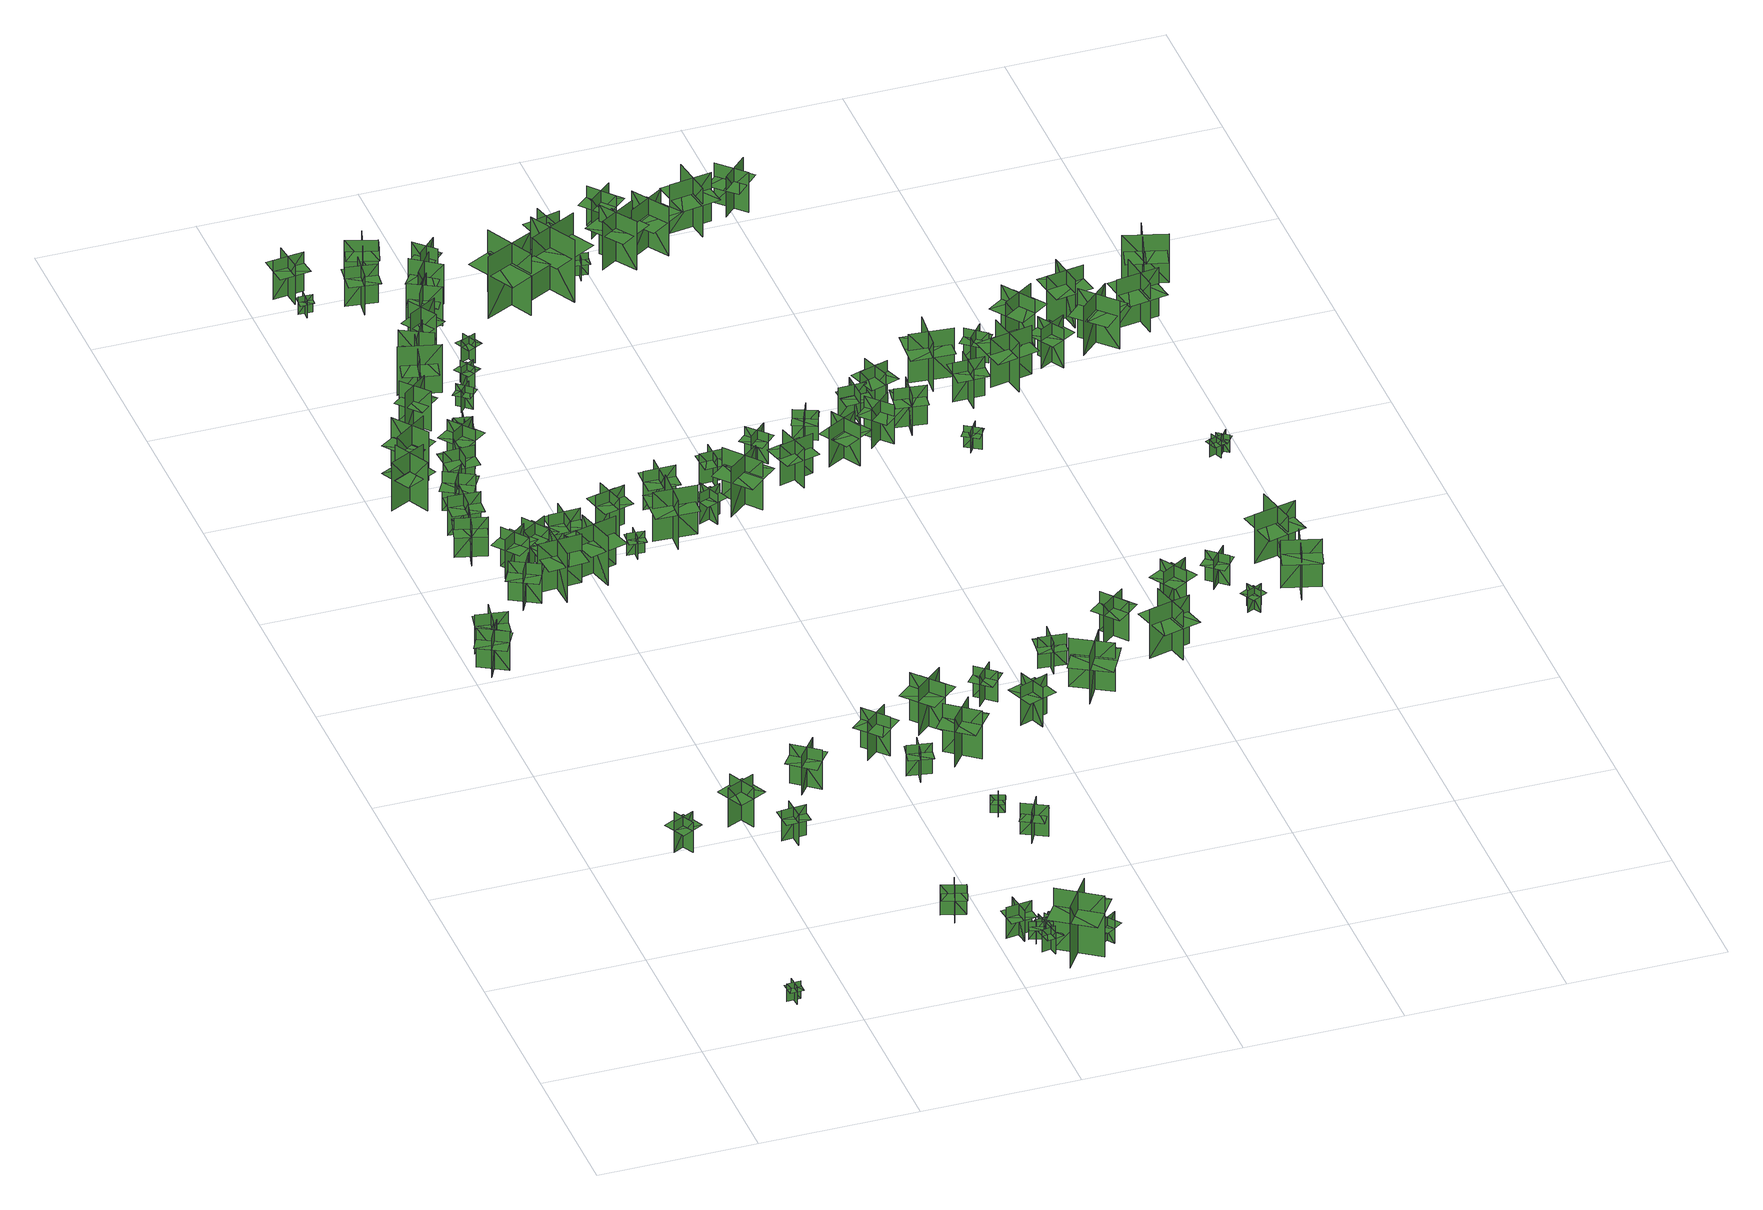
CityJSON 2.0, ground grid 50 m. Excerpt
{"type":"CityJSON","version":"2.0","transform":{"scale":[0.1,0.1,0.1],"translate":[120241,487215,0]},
"CityObjects":{
"tree1":{"type":"SolitaryVegetationObject","geometry":[{"type":"MultiSurface","lod":"1","boundaries":[[[0,1,2]],[[0,2,3]],[[4,5,6]],[[4,6,7]],[[8,9,10]],[[8,10,11]],[[8,11,12]],[[8,12,13]]]}]},
"tree2":{"type":"SolitaryVegetationObject","geometry":[{"type":"MultiSurface","lod":"1","boundaries":[[[14,15,16]],[[14,16,17]],[[18,19,20]],[[18,20,21]],[[22,23,24]],[[22,24,25]],[[22,25,26]],[[22,26,27]]]}]},
"tree3":{"type":"SolitaryVegetationObject","geometry":[{"type":"MultiSurface","lod":"1","boundaries":[[[28,29,30]],[[28,30,31]],[[32,33,34]],[[32,34,35]],[[36,37,38]],[[36,38,39]],[[36,39,40]],[[36,40,41]]]}]},
"tree4":{"type":"SolitaryVegetationObject","geometry":[{"type":"MultiSurface","lod":"1","boundaries":[[[42,43,44]],[[42,44,45]],[[46,47,48]],[[46,48,49]],[[50,51,52]],[[50,52,53]],[[50,53,54]],[[50,54,55]]]}]},
"tree5":{"type":"SolitaryVegetationObject","geometry":[{"type":"MultiSurface","lod":"1","boundaries":[[[56,57,58]],[[56,58,59]],[[60,61,62]],[[60,62,63]],[[64,65,66]],[[64,66,67]],[[64,67,68]],[[64,68,69]]]}]},
"tree6":{"type":"SolitaryVegetationObject","geometry":[{"type":"MultiSurface","lod":"1","boundaries":[[[70,71,72]],[[70,72,73]],[[74,75,76]],[[74,76,77]],[[78,79,80]],[[78,80,81]],[[78,81,82]],[[78,82,83]]]}]},
"tree7":{"type":"SolitaryVegetationObject","geometry":[{"type":"MultiSurface","lod":"1","boundaries":[[[84,85,86]],[[84,86,87]],[[88,89,90]],[[88,90,91]],[[92,93,94]],[[92,94,95]],[[92,95,96]],[[92,96,97]]]}]},
"tree8":{"type":"SolitaryVegetationObject","geometry":[{"type":"MultiSurface","lod":"1","boundaries":[[[98,99,100]],[[98,100,101]],[[102,103,104]],[[102,104,105]],[[106,107,108]],[[106,108,109]],[[106,109,110]],[[106,110,111]]]}]},
"tree9":{"type":"SolitaryVegetationObject","geometry":[{"type":"MultiSurface","lod":"1","boundaries":[[[112,113,114]],[[112,114,115]],[[116,117,118]],[[116,118,119]],[[120,121,122]],[[120,122,123]],[[120,124,125]],[[120,125,121]]]}]},
"tree10":{"type":"SolitaryVegetationObject","geometry":[{"type":"MultiSurface","lod":"1","boundaries":[[[126,127,128]],[[126,128,129]],[[130,131,132]],[[130,132,133]],[[134,135,136]],[[134,136,137]],[[134,137,138]],[[134,138,139]]]}]},
"tree11":{"type":"SolitaryVegetationObject","geometry":[{"type":"MultiSurface","lod":"1","boundaries":[[[140,141,142]],[[140,142,143]],[[144,145,146]],[[144,146,147]],[[148,149,150]],[[148,150,151]],[[148,151,152]],[[148,152,153]]]}]},
"tree12":{"type":"SolitaryVegetationObject","geometry":[{"type":"MultiSurface","lod":"1","boundaries":[[[154,155,156]],[[154,156,157]],[[158,159,160]],[[158,160,161]],[[162,163,164]],[[162,164,165]],[[162,165,166]],[[162,166,167]]]}]},
"tree13":{"type":"SolitaryVegetationObject","geometry":[{"type":"MultiSurface","lod":"1","boundaries":[[[168,169,170]],[[168,170,171]],[[172,173,174]],[[172,174,175]],[[176,177,178]],[[176,178,179]],[[176,179,180]],[[176,180,181]]]}]},
"tree14":{"type":"SolitaryVegetationObject","geometry":[{"type":"MultiSurface","lod":"1","boundaries":[[[182,183,184]],[[182,184,185]],[[186,187,188]],[[186,188,189]],[[190,191,192]],[[190,192,193]],[[190,194,195]],[[190,195,191]]]}]},
"tree15":{"type":"SolitaryVegetationObject","geometry":[{"type":"MultiSurface","lod":"1","boundaries":[[[196,197,198]],[[196,198,199]],[[200,201,202]],[[200,202,203]],[[204,205,206]],[[204,206,207]],[[204,207,208]],[[204,208,209]]]}]},
"tree16":{"type":"SolitaryVegetationObject","geometry":[{"type":"MultiSurface","lod":"1","boundaries":[[[210,211,212]],[[210,212,213]],[[214,215,216]],[[214,216,217]],[[218,219,220]],[[218,220,221]],[[218,221,222]],[[218,222,223]]]}]},
"tree17":{"type":"SolitaryVegetationObject","geometry":[{"type":"MultiSurface","lod":"1","boundaries":[[[224,225,226]],[[224,226,227]],[[228,229,230]],[[228,230,231]],[[232,233,234]],[[232,234,235]],[[232,235,236]],[[232,236,237]]]}]},
"tree18":{"type":"SolitaryVegetationObject","geometry":[{"type":"MultiSurface","lod":"1","boundaries":[[[238,239,240]],[[238,240,241]],[[242,243,244]],[[242,244,245]],[[246,247,248]],[[246,248,249]],[[246,247,250]],[[246,250,251]]]}]},
"tree19":{"type":"SolitaryVegetationObject","geometry":[{"type":"MultiSurface","lod":"1","boundaries":[[[252,253,254]],[[252,254,255]],[[256,257,258]],[[256,258,259]],[[260,261,262]],[[260,262,263]],[[260,263,264]],[[260,264,265]]]}]},
"tree20":{"type":"SolitaryVegetationObject","geometry":[{"type":"MultiSurface","lod":"1","boundaries":[[[266,267,268]],[[266,268,269]],[[270,271,272]],[[270,272,273]],[[274,275,276]],[[274,276,277]],[[274,277,278]],[[274,278,279]]]}]},
"tree21":{"type":"SolitaryVegetationObject","geometry":[{"type":"MultiSurface","lod":"1","boundaries":[[[280,281,282]],[[280,282,283]],[[284,285,286]],[[284,286,287]],[[288,289,290]],[[288,290,291]],[[288,291,292]],[[288,292,293]]]}]},
"tree22":{"type":"SolitaryVegetationObject","geometry":[{"type":"MultiSurface","lod":"1","boundaries":[[[294,295,296]],[[294,296,297]],[[298,299,300]],[[298,300,301]],[[302,303,304]],[[302,304,305]],[[302,305,306]],[[302,306,307]]]}]},
"tree23":{"type":"SolitaryVegetationObject","geometry":[{"type":"MultiSurface","lod":"1","boundaries":[[[308,309,310]],[[308,310,311]],[[312,313,314]],[[312,314,315]],[[316,317,318]],[[316,318,319]],[[316,319,320]],[[316,320,321]]]}]},
"tree24":{"type":"SolitaryVegetationObject","geometry":[{"type":"MultiSurface","lod":"1","boundaries":[[[322,323,324]],[[322,324,325]],[[326,327,328]],[[326,328,329]],[[330,331,332]],[[330,332,333]],[[330,333,334]],[[330,334,335]]]}]},
"tree25":{"type":"SolitaryVegetationObject","geometry":[{"type":"MultiSurface","lod":"1","boundaries":[[[336,337,338]],[[336,338,339]],[[340,341,342]],[[340,342,343]],[[344,345,346]],[[344,346,347]],[[344,347,348]],[[344,348,349]]]}]},
"tree26":{"type":"SolitaryVegetationObject","geometry":[{"type":"MultiSurface","lod":"1","boundaries":[[[350,351,352]],[[350,352,353]],[[354,355,356]],[[354,356,357]],[[358,359,360]],[[358,360,361]],[[358,361,362]],[[358,362,363]]]}]},
"tree27":{"type":"SolitaryVegetationObject","geometry":[{"type":"MultiSurface","lod":"1","boundaries":[[[364,365,366]],[[364,366,367]],[[368,369,370]],[[368,370,371]],[[372,373,374]],[[372,374,375]],[[372,375,376]],[[372,376,377]]]}]},
"tree28":{"type":"SolitaryVegetationObject","geometry":[{"type":"MultiSurface","lod":"1","boundaries":[[[378,379,380]],[[378,380,381]],[[382,383,384]],[[382,384,385]],[[386,387,388]],[[386,388,389]],[[386,389,390]],[[386,390,391]]]}]},
"tree29":{"type":"SolitaryVegetationObject","geometry":[{"type":"MultiSurface","lod":"1","boundaries":[[[392,393,394]],[[392,394,395]],[[396,397,398]],[[396,398,399]],[[400,401,402]],[[400,402,403]],[[400,404,405]],[[400,405,401]]]}]},
"tree30":{"type":"SolitaryVegetationObject","geometry":[{"type":"MultiSurface","lod":"1","boundaries":[[[406,407,408]],[[406,408,409]],[[410,411,412]],[[410,412,413]],[[414,415,416]],[[414,416,417]],[[414,417,418]],[[414,418,419]]]}]},
"tree31":{"type":"SolitaryVegetationObject","geometry":[{"type":"MultiSurface","lod":"1","boundaries":[[[420,421,422]],[[420,422,423]],[[424,425,426]],[[424,426,427]],[[428,429,430]],[[428,430,431]],[[428,431,432]],[[428,432,433]]]}]},
"tree32":{"type":"SolitaryVegetationObject","geometry":[{"type":"MultiSurface","lod":"1","boundaries":[[[434,435,436]],[[434,436,437]],[[438,439,440]],[[438,440,441]],[[442,443,444]],[[442,444,445]],[[442,445,446]],[[442,446,447]]]}]},
"tree33":{"type":"SolitaryVegetationObject","geometry":[{"type":"MultiSurface","lod":"1","boundaries":[[[448,449,450]],[[448,450,451]],[[452,453,454]],[[452,454,455]],[[456,457,458]],[[456,458,459]],[[456,459,460]],[[456,460,461]]]}]},
"tree34":{"type":"SolitaryVegetationObject","geometry":[{"type":"MultiSurface","lod":"1","boundaries":[[[462,463,464]],[[462,464,465]],[[466,467,468]],[[466,468,469]],[[470,471,472]],[[470,472,473]],[[470,473,474]],[[470,474,475]]]}]},
"tree35":{"type":"SolitaryVegetationObject","geometry":[{"type":"MultiSurface","lod":"1","boundaries":[[[476,477,478]],[[476,478,479]],[[480,481,482]],[[480,482,483]],[[484,485,486]],[[484,486,487]],[[484,487,488]],[[484,488,489]]]}]},
"tree36":{"type":"SolitaryVegetationObject","geometry":[{"type":"MultiSurface","lod":"1","boundaries":[[[490,491,492]],[[490,492,493]],[[494,495,496]],[[494,496,497]],[[498,499,500]],[[498,500,501]],[[498,502,503]],[[498,503,499]]]}]},
"tree37":{"type":"SolitaryVegetationObject","geometry":[{"type":"MultiSurface","lod":"1","boundaries":[[[504,505,506]],[[504,506,507]],[[508,509,510]],[[508,510,511]],[[512,513,514]],[[512,514,515]],[[512,515,516]],[[512,516,517]]]}]},
"tree38":{"type":"SolitaryVegetationObject","geometry":[{"type":"MultiSurface","lod":"1","boundaries":[[[518,519,520]],[[518,520,521]],[[522,523,524]],[[522,524,525]],[[526,527,528]],[[526,528,529]],[[526,529,530]],[[526,530,531]]]}]},
"tree39":{"type":"SolitaryVegetationObject","geometry":[{"type":"MultiSurface","lod":"1","boundaries":[[[532,533,534]],[[532,534,535]],[[536,537,538]],[[536,538,539]],[[540,541,542]],[[540,542,543]],[[540,543,544]],[[540,544,545]]]}]},
"tree40":{"type":"SolitaryVegetationObject","geometry":[{"type":"MultiSurface","lod":"1","boundaries":[[[546,547,548]],[[546,548,549]],[[550,551,552]],[[550,552,553]],[[554,555,556]],[[554,556,557]],[[554,557,558]],[[554,558,559]]]}]},
"tree41":{"type":"SolitaryVegetationObject","geometry":[{"type":"MultiSurface","lod":"1","boundaries":[[[560,561,562]],[[560,562,563]],[[564,565,566]],[[564,566,567]],[[568,569,570]],[[568,570,571]],[[568,571,572]],[[568,572,573]]]}]},
"tree42":{"type":"SolitaryVegetationObject","geometry":[{"type":"MultiSurface","lod":"1","boundaries":[[[574,575,576]],[[574,576,577]],[[578,579,580]],[[578,580,581]],[[582,583,584]],[[582,584,585]],[[582,586,587]],[[582,587,583]]]}]},
"tree43":{"type":"SolitaryVegetationObject","geometry":[{"type":"MultiSurface","lod":"1","boundaries":[[[588,589,590]],[[588,590,591]],[[592,593,594]],[[592,594,595]],[[596,597,598]],[[596,598,599]],[[596,599,600]],[[596,600,601]]]}]},
"tree44":{"type":"SolitaryVegetationObject","geometry":[{"type":"MultiSurface","lod":"1","boundaries":[[[602,603,604]],[[602,604,605]],[[606,607,608]],[[606,608,609]],[[610,611,612]],[[610,612,613]],[[610,611,614]],[[610,614,615]]]}]},
"tree45":{"type":"SolitaryVegetationObject","geometry":[{"type":"MultiSurface","lod":"1","boundaries":[[[616,617,618]],[[616,618,619]],[[620,621,622]],[[620,622,623]],[[624,625,626]],[[624,626,627]],[[624,627,628]],[[624,628,629]]]}]},
"tree46":{"type":"SolitaryVegetationObject","geometry":[{"type":"MultiSurface","lod":"1","boundaries":[[[630,631,632]],[[630,632,633]],[[634,635,636]],[[634,636,637]],[[638,639,640]],[[638,640,641]],[[638,641,642]],[[638,642,643]]]}]},
"tree47":{"type":"SolitaryVegetationObject","geometry":[{"type":"MultiSurface","lod":"1","boundaries":[[[644,645,646]],[[644,646,647]],[[648,649,650]],[[648,650,651]],[[652,653,654]],[[652,654,655]],[[652,656,657]],[[652,657,653]]]}]},
"tree48":{"type":"SolitaryVegetationObject","geometry":[{"type":"MultiSurface","lod":"1","boundaries":[[[658,659,660]],[[658,660,661]],[[662,663,664]],[[662,664,665]],[[666,667,668]],[[666,668,669]],[[666,669,670]],[[666,670,671]]]}]},
"tree49":{"type":"SolitaryVegetationObject","geometry":[{"type":"MultiSurface","lod":"1","boundaries":[[[672,673,674]],[[672,674,675]],[[676,677,678]],[[676,678,679]],[[680,681,682]],[[680,682,683]],[[680,683,684]],[[680,684,685]]]}]},
"tree50":{"type":"SolitaryVegetationObject","geometry":[{"type":"MultiSurface","lod":"1","boundaries":[[[686,687,688]],[[686,688,689]],[[690,691,692]],[[690,692,693]],[[694,695,696]],[[694,696,697]],[[694,697,698]],[[694,698,699]]]}]},
"tree51":{"type":"SolitaryVegetationObject","geometry":[{"type":"MultiSurface","lod":"1","boundaries":[[[700,701,702]],[[700,702,703]],[[704,705,706]],[[704,706,707]],[[708,709,710]],[[708,710,711]],[[708,711,712]],[[708,712,713]]]}]},
"tree52":{"type":"SolitaryVegetationObject","geometry":[{"type":"MultiSurface","lod":"1","boundaries":[[[714,715,716]],[[714,716,717]],[[718,719,720]],[[718,720,721]],[[722,723,724]],[[722,724,725]],[[722,725,726]],[[722,726,727]]]}]},
"tree53":{"type":"SolitaryVegetationObject","geometry":[{"type":"MultiSurface","lod":"1","boundaries":[[[728,729,730]],[[728,730,731]],[[732,733,734]],[[732,734,735]],[[736,737,738]],[[736,738,739]],[[736,740,741]],[[736,741,737]]]}]},
"tree54":{"type":"SolitaryVegetationObject","geometry":[{"type":"MultiSurface","lod":"1","boundaries":[[[742,743,744]],[[742,744,745]],[[746,747,748]],[[746,748,749]],[[750,751,752]],[[750,752,753]],[[750,753,754]],[[750,754,755]]]}]},
"tree55":{"type":"SolitaryVegetationObject","geometry":[{"type":"MultiSurface","lod":"1","boundaries":[[[756,757,758]],[[756,758,759]],[[760,761,762]],[[760,762,763]],[[764,765,766]],[[764,766,767]],[[764,768,769]],[[764,769,765]]]}]},
"tree56":{"type":"SolitaryVegetationObject","geometry":[{"type":"MultiSurface","lod":"1","boundaries":[[[770,771,772]],[[770,772,773]],[[774,775,776]],[[774,776,777]],[[778,779,780]],[[778,780,781]],[[778,781,782]],[[778,782,783]]]}]},
"tree57":{"type":"SolitaryVegetationObject","geometry":[{"type":"MultiSurface","lod":"1","boundaries":[[[784,785,786]],[[784,786,787]],[[788,789,790]],[[788,790,791]],[[792,793,794]],[[792,794,795]],[[792,796,797]],[[792,797,793]]]}]},
"tree58":{"type":"SolitaryVegetationObject","geometry":[{"type":"MultiSurface","lod":"1","boundaries":[[[798,799,800]],[[798,800,801]],[[802,803,804]],[[802,804,805]],[[806,807,808]],[[806,808,809]],[[806,809,810]],[[806,810,811]]]}]},
"tree59":{"type":"SolitaryVegetationObject","geometry":[{"type":"MultiSurface","lod":"1","boundaries":[[[812,813,814]],[[812,814,815]],[[816,817,818]],[[816,818,819]],[[820,821,822]],[[820,822,823]],[[820,823,824]],[[820,824,825]]]}]},
"tree60":{"type":"SolitaryVegetationObject","geometry":[{"type":"MultiSurface","lod":"1","boundaries":[[[826,827,828]],[[826,828,829]],[[830,831,832]],[[830,832,833]],[[834,835,836]],[[834,836,837]],[[834,837,838]],[[834,838,839]]]}]},
"tree61":{"type":"SolitaryVegetationObject","geometry":[{"type":"MultiSurface","lod":"1","boundaries":[[[840,841,842]],[[840,842,843]],[[844,845,846]],[[844,846,847]],[[848,849,850]],[[848,850,851]],[[848,851,852]],[[848,852,853]]]}]},
"tree62":{"type":"SolitaryVegetationObject","geometry":[{"type":"MultiSurface","lod":"1","boundaries":[[[854,855,856]],[[854,856,857]],[[858,859,860]],[[858,860,861]],[[862,863,864]],[[862,864,865]],[[862,865,866]],[[862,866,867]]]}]},
"tree63":{"type":"SolitaryVegetationObject","geometry":[{"type":"MultiSurface","lod":"1","boundaries":[[[868,869,870]],[[868,870,871]],[[872,873,874]],[[872,874,875]],[[876,877,878]],[[876,878,879]],[[876,879,880]],[[876,880,881]]]}]},
"tree64":{"type":"SolitaryVegetationObject","geometry":[{"type":"MultiSurface","lod":"1","boundaries":[[[882,883,884]],[[882,884,885]],[[886,887,888]],[[886,888,889]],[[890,891,892]],[[890,892,893]],[[890,893,894]],[[890,894,895]]]}]},
"tree65":{"type":"SolitaryVegetationObject","geometry":[{"type":"MultiSurface","lod":"1","boundaries":[[[896,897,898]],[[896,898,899]],[[900,901,902]],[[900,902,903]],[[904,905,906]],[[904,906,907]],[[904,907,908]],[[904,908,909]]]}]},
"tree66":{"type":"SolitaryVegetationObject","geometry":[{"type":"MultiSurface","lod":"1","boundaries":[[[910,911,912]],[[910,912,913]],[[914,915,916]],[[914,916,917]],[[918,919,920]],[[918,920,921]],[[918,921,922]],[[918,922,923]]]}]},
"tree67":{"type":"SolitaryVegetationObject","geometry":[{"type":"MultiSurface","lod":"1","boundaries":[[[924,925,926]],[[924,926,927]],[[928,929,930]],[[928,930,931]],[[932,933,934]],[[932,934,935]],[[932,935,936]],[[932,936,937]]]}]},
"tree68":{"type":"SolitaryVegetationObject","geometry":[{"type":"MultiSurface","lod":"1","boundaries":[[[938,939,940]],[[938,940,941]],[[942,943,944]],[[942,944,945]],[[946,947,948]],[[946,948,949]],[[946,949,950]],[[946,950,951]]]}]},
"tree69":{"type":"SolitaryVegetationObject","geometry":[{"type":"MultiSurface","lod":"1","boundaries":[[[952,953,954]],[[952,954,955]],[[956,957,958]],[[956,958,959]],[[960,961,962]],[[960,962,963]],[[960,963,964]],[[960,964,965]]]}]},
"tree70":{"type":"SolitaryVegetationObject","geometry":[{"type":"MultiSurface","lod":"1","boundaries":[[[966,967,968]],[[966,968,969]],[[970,971,972]],[[970,972,973]],[[974,975,976]],[[974,976,977]],[[974,977,978]],[[974,978,979]]]}]},
"tree71":{"type":"SolitaryVegetationObject","geometry":[{"type":"MultiSurface","lod":"1","boundaries":[[[980,981,982]],[[980,982,983]],[[984,985,986]],[[984,986,987]],[[988,989,990]],[[988,990,991]],[[988,991,992]],[[988,992,993]]]}]},
"tree72":{"type":"SolitaryVegetationObject","geometry":[{"type":"MultiSurface","lod":"1","boundaries":[[[994,995,996]],[[994,996,997]],[[998,999,1000]],[[998,1000,1001]],[[1002,1003,1004]],[[1002,1004,1005]],[[1002,1005,1006]],[[1002,1006,1007]]]}]},
"tree73":{"type":"SolitaryVegetationObject","geometry":[{"type":"MultiSurface","lod":"1","boundaries":[[[1008,1009,1010]],[[1008,1010,1011]],[[1012,1013,1014]],[[1012,1014,1015]],[[1016,1017,1018]],[[1016,1018,1019]],[[1016,1019,1020]],[[1016,1020,1021]]]}]},
"tree74":{"type":"SolitaryVegetationObject","geometry":[{"type":"MultiSurface","lod":"1","boundaries":[[[1022,1023,1024]],[[1022,1024,1025]],[[1026,1027,1028]],[[1026,1028,1029]],[[1030,1031,1032]],[[1030,1032,1033]],[[1030,1033,1034]],[[1030,1034,1035]]]}]},
"tree75":{"type":"SolitaryVegetationObject","geometry":[{"type":"MultiSurface","lod":"1","boundaries":[[[1036,1037,1038]],[[1036,1038,1039]],[[1040,1041,1042]],[[1040,1042,1043]],[[1044,1045,1046]],[[1044,1046,1047]],[[1044,1047,1048]],[[1044,1048,1049]]]}]},
"tree76":{"type":"SolitaryVegetationObject","geometry":[{"type":"MultiSurface","lod":"1","boundaries":[[[1050,1051,1052]],[[1050,1052,1053]],[[1054,1055,1056]],[[1054,1056,1057]],[[1058,1059,1060]],[[1058,1060,1061]],[[1058,1061,1062]],[[1058,1062,1063]]]}]},
"tree77":{"type":"SolitaryVegetationObject","geometry":[{"type":"MultiSurface","lod":"1","boundaries":[[[1064,1065,1066]],[[1064,1066,1067]],[[1068,1069,1070]],[[1068,1070,1071]],[[1072,1073,1074]],[[1072,1074,1075]],[[1072,1075,1076]],[[1072,1076,1077]]]}]},
"tree78":{"type":"SolitaryVegetationObject","geometry":[{"type":"MultiSurface","lod":"1","boundaries":[[[1078,1079,1080]],[[1078,1080,1081]],[[1082,1083,1084]],[[1082,1084,1085]],[[1086,1087,1088]],[[1086,1088,1089]],[[1086,1089,1090]],[[1086,1090,1091]]]}]},
"tree79":{"type":"SolitaryVegetationObject","geometry":[{"type":"MultiSurface","lod":"1","boundaries":[[[1092,1093,1094]],[[1092,1094,1095]],[[1096,1097,1098]],[[1096,1098,1099]],[[1100,1101,1102]],[[1100,1102,1103]],[[1100,1103,1104]],[[1100,1104,1105]]]}]},
"tree80":{"type":"SolitaryVegetationObject","geometry":[{"type":"MultiSurface","lod":"1","boundaries":[[[1106,1107,1108]],[[1106,1108,1109]],[[1110,1111,1112]],[[1110,1112,1113]],[[1114,1115,1116]],[[1114,1116,1117]],[[1114,1117,1118]],[[1114,1118,1119]]]}]},
"tree81":{"type":"SolitaryVegetationObject","geometry":[{"type":"MultiSurface","lod":"1","boundaries":[[[1120,1121,1122]],[[1120,1122,1123]],[[1124,1125,1126]],[[1124,1126,1127]],[[1128,1129,1130]],[[1128,1130,1131]],[[1128,1131,1132]],[[1128,1132,1133]]]}]},
"tree82":{"type":"SolitaryVegetationObject","geometry":[{"type":"MultiSurface","lod":"1","boundaries":[[[1134,1135,1136]],[[1134,1136,1137]],[[1138,1139,1140]],[[1138,1140,1141]],[[1142,1143,1144]],[[1142,1144,1145]],[[1142,1145,1146]],[[1142,1146,1147]]]}]},
"tree83":{"type":"SolitaryVegetationObject","geometry":[{"type":"MultiSurface","lod":"1","boundaries":[[[1148,1149,1150]],[[1148,1150,1151]],[[1152,1153,1154]],[[1152,1154,1155]],[[1156,1157,1158]],[[1156,1158,1159]],[[1156,1159,1160]],[[1156,1160,1161]]]}]},
"tree84":{"type":"SolitaryVegetationObject","geometry":[{"type":"MultiSurface","lod":"1","boundaries":[[[1162,1163,1164]],[[1162,1164,1165]],[[1166,1167,1168]],[[1166,1168,1169]],[[1170,1171,1172]],[[1170,1172,1173]],[[1170,1173,1174]],[[1170,1174,1175]]]}]},
"tree85":{"type":"SolitaryVegetationObject","geometry":[{"type":"MultiSurface","lod":"1","boundaries":[[[1176,1177,1178]],[[1176,1178,1179]],[[1180,1181,1182]],[[1180,1182,1183]],[[1184,1185,1186]],[[1184,1186,1187]],[[1184,1187,1188]],[[1184,1188,1189]]]}]},
"tree86":{"type":"SolitaryVegetationObject","geometry":[{"type":"MultiSurface","lod":"1","boundaries":[[[1190,1191,1192]],[[1190,1192,1193]],[[1194,1195,1196]],[[1194,1196,1197]],[[1198,1199,1200]],[[1198,1200,1201]],[[1198,1201,1202]],[[1198,1202,1203]]]}]},
"tree87":{"type":"SolitaryVegetationObject","geometry":[{"type":"MultiSurface","lod":"1","boundaries":[[[1204,1205,1206]],[[1204,1206,1207]],[[1208,1209,1210]],[[1208,1210,1211]],[[1212,1213,1214]],[[1212,1214,1215]],[[1212,1215,1216]],[[1212,1216,1217]]]}]},
"tree88":{"type":"SolitaryVegetationObject","geometry":[{"type":"MultiSurface","lod":"1","boundaries":[[[1218,1219,1220]],[[1218,1220,1221]],[[1222,1223,1224]],[[1222,1224,1225]],[[1226,1227,1228]],[[1226,1228,1229]],[[1226,1229,1230]],[[1226,1230,1231]]]}]},
"tree89":{"type":"SolitaryVegetationObject","geometry":[{"type":"MultiSurface","lod":"1","boundaries":[[[1232,1233,1234]],[[1232,1234,1235]],[[1236,1237,1238]],[[1236,1238,1239]],[[1240,1241,1242]],[[1240,1242,1243]],[[1240,1243,1244]],[[1240,1244,1245]]]}]},
"tree90":{"type":"SolitaryVegetationObject","geometry":[{"type":"MultiSurface","lod":"1","boundaries":[[[1246,1247,1248]],[[1246,1248,1249]],[[1250,1251,1252]],[[1250,1252,1253]],[[1254,1255,1256]],[[1254,1256,1257]],[[1254,1257,1258]],[[1254,1258,1259]]]}]},
"tree91":{"type":"SolitaryVegetationObject","geometry":[{"type":"MultiSurface","lod":"1","boundaries":[[[1260,1261,1262]],[[1260,1262,1263]],[[1264,1265,1266]],[[1264,1266,1267]],[[1268,1269,1270]],[[1268,1270,1271]],[[1268,1271,1272]],[[1268,1272,1273]]]}]},
"tree92":{"type":"SolitaryVegetationObject","geometry":[{"type":"MultiSurface","lod":"1","boundaries":[[[1274,1275,1276]],[[1274,1276,1277]],[[1278,1279,1280]],[[1278,1280,1281]],[[1282,1283,1284]],[[1282,1284,1285]],[[1282,1285,1286]],[[1282,1286,1287]]]}]},
"tree93":{"type":"SolitaryVegetationObject","geometry":[{"type":"MultiSurface","lod":"1","boundaries":[[[1288,1289,1290]],[[1288,1290,1291]],[[1292,1293,1294]],[[1292,1294,1295]],[[1296,1297,1298]],[[1296,1298,1299]],[[1296,1299,1300]],[[1296,1300,1301]]]}]},
"tree94":{"type":"SolitaryVegetationObject","geometry":[{"type":"MultiSurface","lod":"1","boundaries":[[[1302,1303,1304]],[[1302,1304,1305]],[[1306,1307,1308]],[[1306,1308,1309]],[[1310,1311,1312]],[[1310,1312,1313]],[[1310,1313,1314]],[[1310,1314,1315]]]}]},
"tree95":{"type":"SolitaryVegetationObject","geometry":[{"type":"MultiSurface","lod":"1","boundaries":[[[1316,1317,1318]],[[1316,1318,1319]],[[1320,1321,1322]],[[1320,1322,1323]],[[1324,1325,1326]],[[1324,1326,1327]],[[1324,1327,1328]],[[1324,1328,1329]]]}]},
"tree96":{"type":"SolitaryVegetationObject","geometry":[{"type":"MultiSurface","lod":"1","boundaries":[[[1330,1331,1332]],[[1330,1332,1333]],[[1334,1335,1336]],[[1334,1336,1337]],[[1338,1339,1340]],[[1338,1340,1341]],[[1338,1341,1342]],[[1338,1342,1343]]]}]},
"tree97":{"type":"SolitaryVegetationObject","geometry":[{"type":"MultiSurface","lod":"1","boundaries":[[[1344,1345,1346]],[[1344,1346,1347]],[[1348,1349,1350]],[[1348,1350,1351]],[[1352,1353,1354]],[[1352,1354,1355]],[[1352,1355,1356]],[[1352,1356,1357]]]}]},
"tree98":{"type":"SolitaryVegetationObject","geometry":[{"type":"MultiSurface","lod":"1","boundaries":[[[1358,1359,1360]],[[1358,1360,1361]],[[1362,1363,1364]],[[1362,1364,1365]],[[1366,1367,1368]],[[1366,1368,1369]],[[1366,1369,1370]],[[1366,1370,1371]]]}]},
"tree99":{"type":"SolitaryVegetationObject","geometry":[{"type":"MultiSurface","lod":"1","boundaries":[[[1372,1373,1374]],[[1372,1374,1375]],[[1376,1377,1378]],[[1376,1378,1379]],[[1380,1381,1382]],[[1380,1382,1383]],[[1380,1383,1384]],[[1380,1384,1385]]]}]},
"tree100":{"type":"SolitaryVegetationObject","geometry":[{"type":"MultiSurface","lod":"1","boundaries":[[[1386,1387,1388]],[[1386,1388,1389]],[[1390,1391,1392]],[[1390,1392,1393]],[[1394,1395,1396]],[[1394,1396,1397]],[[1394,1397,1398]],[[1394,1398,1399]]]}]}
},
"vertices":[
[360,158,8],[316,156,8],[316,156,70],[360,158,70],[338,178,8],[340,133,8],[340,133,70],[338,178,70],[338,178,52],[316,177,52],[318,132,52],[340,133,52],[362,134,52],[361,179,52],
[274,1038,9],[309,969,9],[309,969,116],[274,1038,116],[258,989,9],[327,1024,9],[327,1024,116],[258,989,116],[258,989,86],[275,954,86],[344,989,86],[327,1024,86],[309,1059,86],[240,1023,86],
[51,2021,4],[98,2108,4],[98,2108,142],[51,2021,142],[114,2039,4],[27,2087,4],[27,2087,142],[114,2039,142],[114,2039,103],[138,2083,103],[51,2131,103],[27,2087,103],[3,2043,103],[91,1996,103],
[99,2190,5],[82,2091,5],[82,2091,143],[99,2190,143],[44,2151,5],[143,2135,5],[143,2135,143],[44,2151,143],[44,2151,104],[36,2102,104],[134,2086,104],[143,2135,104],[151,2184,104],[53,2200,104],
[541,1108,5],[451,1066,5],[451,1066,144],[541,1108,144],[479,1131,5],[521,1041,5],[521,1041,144],[479,1131,144],[479,1131,105],[434,1110,105],[476,1020,105],[521,1041,105],[566,1062,105],[524,1152,105],
[609,983,7],[614,905,7],[614,905,115],[609,983,115],[575,944,7],[652,949,7],[652,949,115],[575,944,115],[575,944,85],[577,906,85],[654,910,85],[652,949,85],[650,987,85],[573,983,85],
[245,2297,18],[292,2384,18],[292,2384,157],[245,2297,157],[308,2315,18],[221,2363,18],[221,2363,157],[308,2315,157],[308,2315,118],[332,2359,118],[244,2406,118],[221,2363,118],[197,2319,118],[285,2271,118],
[148,2630,12],[244,2604,12],[244,2604,151],[148,2630,151],[181,2573,12],[206,2669,12],[206,2669,151],[181,2573,151],[181,2573,112],[229,2560,112],[255,2656,112],[206,2669,112],[158,2682,112],[132,2586,112],
[174,2981,8],[56,2921,8],[56,2921,179],[174,2981,179],[95,3006,8],[95,3006,179],[155,2888,179],[155,2888,8],[169,2973,113],[66,2920,113],[91,2872,113],[193,2925,113],[144,3022,113],[41,2970,113],
[259,2538,16],[320,2459,16],[320,2459,154],[259,2538,154],[251,2472,16],[329,2533,16],[329,2533,154],[251,2472,154],[251,2472,116],[281,2432,116],[360,2494,116],[329,2533,116],[299,2572,116],[220,2511,116],
[219,2792,7],[212,2693,7],[212,2693,146],[219,2792,146],[169,2749,7],[268,2742,7],[268,2742,146],[169,2749,146],[169,2749,107],[165,2699,107],[265,2692,107],[268,2742,107],[272,2792,107],[172,2799,107],
[960,408,7],[886,432,7],[886,432,114],[960,408,114],[937,454,7],[913,380,7],[913,380,114],[937,454,114],[937,454,84],[900,466,84],[876,393,84],[913,380,84],[950,368,84],[974,442,84],
[707,1147,8],[768,1226,8],[768,1226,147],[707,1147,147],[773,1155,8],[694,1216,8],[694,1216,147],[773,1155,147],[773,1155,108],[804,1194,108],[725,1255,108],[694,1216,108],[664,1176,108],[743,1115,108],
[209,3036,7],[131,3143,7],[131,3143,179],[209,3036,179],[221,3118,7],[221,3118,179],[114,3040,179],[114,3040,7],[199,3040,113],[132,3133,113],[88,3102,113],[156,3008,113],[244,3073,113],[177,3166,113],
[262,2899,4],[214,2812,4],[214,2812,143],[262,2899,143],[198,2881,4],[285,2833,4],[285,2833,143],[198,2881,143],[198,2881,104],[174,2838,104],[261,2789,104],[285,2833,104],[310,2876,104],[223,2925,104],
[383,2302,13],[375,2440,13],[375,2440,185],[383,2302,185],[456,2384,13],[318,2376,13],[318,2376,185],[456,2384,185],[393,2311,130],[456,2316,130],[445,2454,130],[382,2449,130],[318,2444,130],[329,2306,130],
[400,2557,12],[318,2501,12],[318,2501,150],[400,2557,150],[335,2570,12],[392,2488,12],[392,2488,150],[335,2570,150],[335,2570,112],[294,2542,112],[350,2460,112],[392,2488,112],[433,2516,112],[376,2598,112],
[1027,248,12],[1109,258,12],[1109,258,121],[1027,248,121],[1072,214,12],[1061,295,12],[1061,295,121],[1072,214,121],[1028,245,85],[1109,256,85],[1104,296,85],[1023,286,85],[1114,223,85],[1032,212,85],
[1113,234,13],[1100,191,13],[1100,191,75],[1113,234,75],[1087,220,13],[1129,207,13],[1129,207,75],[1087,220,75],[1087,220,58],[1081,199,58],[1123,186,58],[1129,207,58],[1136,228,58],[1094,241,58],
[285,2928,5],[282,3027,5],[282,3027,144],[285,2928,144],[331,2976,5],[232,2973,5],[232,2973,144],[331,2976,144],[331,2976,105],[330,3025,105],[230,3023,105],[232,2973,105],[233,2923,105],[332,2926,105],
[1157,156,13],[1102,146,13],[1102,146,90],[1157,156,90],[1126,177,13],[1136,122,13],[1136,122,90],[1126,177,90],[1126,177,69],[1099,172,69],[1109,117,69],[1136,122,69],[1164,127,69],[1154,182,69],
[1132,205,13],[1126,249,13],[1126,249,75],[1132,205,75],[1150,228,13],[1106,223,13],[1106,223,75],[1150,228,75],[1150,228,57],[1147,250,57],[1103,244,57],[1106,223,57],[1109,201,57],[1153,206,57],
[1145,251,12],[1169,214,12],[1169,214,74],[1145,251,74],[1138,222,12],[1175,246,12],[1175,246,74],[1138,222,74],[1138,222,57],[1150,204,57],[1187,228,57],[1175,246,57],[1163,265,57],[1126,241,57],
[462,2612,5],[466,2513,5],[466,2513,144],[462,2612,144],[417,2564,5],[516,2568,5],[516,2568,144],[417,2564,144],[417,2564,105],[419,2514,105],[518,2518,105],[516,2568,105],[515,2618,105],[415,2614,105],
[1243,174,8],[1155,47,8],[1155,47,224],[1243,174,224],[1142,156,8],[1269,68,8],[1269,68,224],[1142,156,224],[1142,156,163],[1098,92,163],[1225,4,163],[1269,68,163],[1313,132,163],[1186,220,163],
[527,2352,7],[493,2486,7],[493,2486,179],[527,2352,179],[583,2447,7],[449,2413,7],[449,2413,179],[583,2447,179],[534,2363,123],[596,2380,123],[559,2513,123],[498,2496,123],[436,2479,123],[473,2346,123],
[1200,242,12],[1158,254,12],[1158,254,74],[1200,242,74],[1186,268,12],[1174,225,12],[1174,225,74],[1186,268,74],[1186,268,56],[1164,274,56],[1153,231,56],[1174,225,56],[1196,220,56],[1207,262,56],
[293,3058,6],[373,3117,6],[373,3117,144],[293,3058,144],[358,3048,6],[299,3127,6],[299,3127,144],[358,3048,144],[358,3048,106],[398,3077,106],[339,3157,106],[299,3127,106],[259,3098,106],[318,3018,106],
[229,3354,9],[299,3271,9],[299,3271,149],[229,3354,149],[224,3286,9],[224,3286,149],[307,3356,149],[307,3356,9],[237,3351,95],[298,3279,95],[332,3307,95],[271,3379,95],[202,3322,95],[264,3250,95],
[1204,149,7],[1231,222,7],[1231,222,115],[1204,149,115],[1251,170,7],[1178,197,7],[1178,197,115],[1251,170,115],[1251,170,85],[1264,207,85],[1192,234,85],[1178,197,85],[1165,161,85],[1237,134,85],
[1222,282,10],[1270,221,10],[1270,221,117],[1222,282,117],[1216,231,10],[1276,279,10],[1276,279,117],[1216,231,117],[1216,231,87],[1240,200,87],[1300,248,87],[1276,279,87],[1252,309,87],[1191,261,87],
[146,3974,17],[145,3930,17],[145,3930,79],[146,3974,79],[125,3954,17],[169,3953,17],[169,3953,79],[125,3954,79],[125,3954,61],[124,3932,61],[168,3931,61],[169,3953,61],[170,3975,61],[125,3976,61],
[370,3177,9],[381,3231,9],[381,3231,86],[370,3177,86],[401,3197,9],[346,3208,9],[346,3208,86],[401,3197,86],[401,3197,64],[406,3224,64],[352,3235,64],[346,3208,64],[341,3181,64],[395,3169,64],
[1282,132,8],[1334,168,8],[1334,168,89],[1282,132,89],[1320,125,8],[1320,125,89],[1284,177,89],[1284,177,8],[1320,125,61],[1348,145,61],[1312,196,61],[1284,177,61],[1256,157,61],[1292,106,61],
[125,4108,14],[135,4009,14],[135,4009,153],[125,4108,153],[83,4056,14],[182,4067,14],[182,4067,153],[83,4056,153],[83,4056,114],[88,4007,114],[187,4018,114],[182,4067,114],[176,4117,114],[77,4106,114],
[336,3522,9],[306,3393,9],[306,3393,180],[336,3522,180],[266,3477,9],[266,3477,180],[395,3447,180],[395,3447,9],[340,3512,114],[313,3400,114],[366,3388,114],[392,3500,114],[285,3525,114],[259,3412,114],
[1017,1252,7],[951,1326,7],[951,1326,146],[1017,1252,146],[1022,1318,7],[947,1252,7],[947,1252,146],[1022,1318,146],[1022,1318,107],[989,1355,107],[914,1289,107],[947,1252,107],[980,1214,107],[1055,1281,107],
[657,2506,7],[653,2451,7],[653,2451,84],[657,2506,84],[629,2482,7],[684,2478,7],[684,2478,84],[629,2482,84],[629,2482,62],[627,2454,62],[682,2450,62],[684,2478,62],[686,2505,62],[631,2509,62],
[1070,1169,8],[1056,1093,8],[1056,1093,116],[1070,1169,116],[1027,1140,8],[1103,1126,8],[1103,1126,116],[1027,1140,116],[1027,1140,86],[1020,1102,86],[1097,1088,86],[1103,1126,86],[1110,1165,86],[1034,1178,86],
[614,2671,5],[639,2575,5],[639,2575,144],[614,2671,144],[580,2615,5],[677,2639,5],[677,2639,144],[580,2615,144],[580,2615,105],[592,2566,105],[689,2590,105],[677,2639,105],[664,2687,105],[568,2663,105],
[453,3339,7],[411,3375,7],[411,3375,84],[453,3339,84],[451,3376,7],[414,3334,7],[414,3334,84],[451,3376,84],[451,3376,62],[430,3394,62],[393,3352,62],[414,3334,62],[435,3316,62],[471,3357,62],
[343,3530,10],[394,3626,10],[394,3626,150],[343,3530,150],[408,3551,10],[408,3551,150],[312,3601,150],[312,3601,10],[343,3538,96],[387,3622,96],[348,3642,96],[304,3559,96],[383,3517,96],[427,3600,96],
[1238,866,8],[1197,881,8],[1197,881,70],[1238,866,70],[1226,893,8],[1211,851,8],[1211,851,70],[1226,893,70],[1226,893,53],[1206,901,53],[1190,859,53],[1211,851,53],[1231,843,53],[1247,885,53],
[1300,768,5],[1261,695,5],[1261,695,115],[1300,768,115],[1246,752,5],[1319,712,5],[1319,712,115],[1246,752,115],[1298,769,78],[1258,697,78],[1295,677,78],[1334,749,78],[1229,712,78],[1268,785,78],
[323,3995,12],[310,3896,12],[310,3896,150],[323,3995,150],[270,3955,12],[369,3942,12],[369,3942,150],[270,3955,150],[270,3955,111],[264,3906,111],[362,3893,111],[369,3942,111],[375,3992,111],[276,4004,111],
[462,3482,9],[490,3434,9],[490,3434,86],[462,3482,86],[452,3446,9],[500,3474,9],[500,3474,86],[452,3446,86],[452,3446,64],[467,3422,64],[514,3450,64],[500,3474,64],[486,3498,64],[438,3470,64],
[389,3736,7],[445,3644,7],[445,3644,147],[389,3736,147],[374,3670,7],[374,3670,147],[466,3726,147],[466,3726,7],[397,3733,93],[445,3652,93],[483,3674,93],[434,3755,93],[358,3709,93],[406,3628,93],
[864,2523,3],[726,2530,3],[726,2530,176],[864,2523,176],[791,2605,3],[784,2467,3],[784,2467,176],[791,2605,176],[856,2533,120],[858,2597,120],[720,2602,120],[718,2538,120],[716,2474,120],[854,2469,120],
[1252,1236,5],[1177,1140,5],[1177,1140,175],[1252,1236,175],[1171,1227,5],[1267,1152,5],[1267,1152,175],[1171,1227,175],[1171,1227,127],[1134,1179,127],[1230,1104,127],[1267,1152,127],[1305,1200,127],[1209,1275,127],
[1131,1326,6],[1222,1405,6],[1222,1405,175],[1131,1326,175],[1211,1320,6],[1132,1411,6],[1132,1411,175],[1211,1320,175],[1211,1320,128],[1257,1359,128],[1177,1451,128],[1132,1411,128],[1086,1371,128],[1165,1280,128],
[409,4058,12],[314,4089,12],[314,4089,150],[409,4058,150],[379,4118,12],[348,4023,12],[348,4023,150],[379,4118,150],[379,4118,111],[332,4133,111],[301,4039,111],[348,4023,111],[395,4007,111],[426,4102,111],
[547,3595,11],[496,3572,11],[496,3572,88],[547,3595,88],[513,3608,11],[535,3558,11],[535,3558,88],[513,3608,88],[513,3608,66],[487,3597,66],[510,3546,66],[535,3558,66],[560,3569,66],[538,3619,66],
[414,3823,8],[509,3771,8],[509,3771,148],[414,3823,148],[433,3758,8],[433,3758,148],[486,3853,148],[486,3853,8],[422,3823,94],[505,3778,94],[526,3816,94],[443,3862,94],[400,3783,94],[483,3738,94],
[800,2733,6],[798,2633,6],[798,2633,144],[800,2733,144],[752,2687,6],[852,2685,6],[852,2685,144],[752,2687,144],[752,2687,106],[751,2637,106],[851,2635,106],[852,2685,106],[852,2735,106],[753,2736,106],
[530,3958,4],[467,3869,4],[467,3869,145],[530,3958,145],[463,3946,4],[463,3946,145],[551,3883,145],[551,3883,4],[529,3950,91],[475,3872,91],[511,3847,91],[565,3924,91],[492,3976,91],[437,3899,91],
[884,2563,8],[956,2592,8],[956,2592,116],[884,2563,116],[932,2542,8],[903,2614,8],[903,2614,116],[932,2542,116],[932,2542,86],[968,2557,86],[939,2629,86],[903,2614,86],[867,2600,86],[896,2528,86],
[521,4001,9],[580,4061,9],[580,4061,118],[521,4001,118],[573,4002,9],[573,4002,118],[513,4061,118],[513,4061,9],[522,4007,76],[574,4059,76],[549,4083,76],[498,4031,76],[547,3982,76],[599,4035,76],
[1398,1466,7],[1348,1408,7],[1348,1408,115],[1398,1466,115],[1347,1463,7],[1405,1412,7],[1405,1412,115],[1347,1463,115],[1347,1463,84],[1321,1433,84],[1380,1383,84],[1405,1412,84],[1431,1442,84],[1372,1492,84],
[1028,2762,6],[950,2759,6],[950,2759,113],[1028,2762,113],[990,2797,6],[993,2720,6],[993,2720,113],[990,2797,113],[990,2797,83],[951,2795,83],[954,2718,83],[993,2720,83],[1032,2721,83],[1029,2798,83],
[994,2681,5],[1082,2574,5],[1082,2574,178],[994,2681,178],[983,2571,5],[1090,2659,5],[1090,2659,178],[983,2571,178],[992,2668,122],[943,2626,122],[1033,2521,122],[1082,2563,122],[1130,2604,122],[1040,2709,122],
[1428,1275,8],[1521,1309,8],[1521,1309,147],[1428,1275,147],[1487,1247,8],[1453,1340,8],[1453,1340,147],[1487,1247,147],[1487,1247,108],[1534,1264,108],[1500,1357,108],[1453,1340,108],[1407,1323,108],[1441,1230,108],
[689,3890,13],[768,3732,13],[768,3732,232],[689,3890,232],[645,3757,13],[802,3836,13],[802,3836,232],[645,3757,232],[683,3874,162],[611,3836,162],[693,3680,162],[765,3718,162],[837,3756,162],[755,3912,162],
[1123,2792,7],[1179,2845,7],[1179,2845,115],[1123,2792,115],[1174,2790,7],[1121,2846,7],[1121,2846,115],[1174,2790,115],[1174,2790,85],[1202,2817,85],[1149,2873,85],[1121,2846,85],[1093,2820,85],[1146,2764,85],
[1281,2700,9],[1171,2672,9],[1171,2672,150],[1281,2700,150],[1204,2746,9],[1232,2636,9],[1232,2636,150],[1204,2746,150],[1272,2706,104],[1259,2756,104],[1149,2727,104],[1163,2676,104],[1177,2626,104],[1286,2655,104],
[914,3761,8],[831,3916,8],[831,3916,228],[914,3761,228],[955,3895,8],[800,3812,8],[800,3812,228],[955,3895,228],[920,3777,157],[991,3816,157],[905,3970,157],[834,3930,157],[763,3890,157],[849,3737,157],
[1660,1529,6],[1573,1538,6],[1573,1538,116],[1660,1529,116],[1616,1583,6],[1607,1496,6],[1607,1496,116],[1616,1583,116],[1656,1536,81],[1659,1576,81],[1572,1584,81],[1568,1543,81],[1564,1503,81],[1652,1495,81],
[1628,1420,7],[1748,1351,7],[1748,1351,179],[1628,1420,179],[1656,1314,7],[1725,1433,7],[1725,1433,179],[1656,1314,179],[1630,1407,124],[1599,1351,124],[1720,1284,124],[1751,1340,124],[1782,1396,124],[1661,1463,124],
[961,4035,4],[865,4010,4],[865,4010,143],[961,4035,143],[905,4069,4],[929,3972,4],[929,3972,143],[905,4069,143],[905,4069,104],[856,4057,104],[881,3960,104],[929,3972,104],[977,3985,104],[953,4081,104],
[998,3884,8],[943,3892,8],[943,3892,85],[998,3884,85],[976,3914,8],[968,3859,8],[968,3859,85],[976,3914,85],[976,3914,63],[948,3918,63],[941,3863,63],[968,3859,63],[995,3855,63],[1003,3910,63],
[1331,2909,4],[1301,2838,4],[1301,2838,111],[1331,2909,111],[1283,2890,4],[1354,2860,4],[1354,2860,111],[1283,2890,111],[1283,2890,81],[1268,2854,81],[1339,2824,81],[1354,2860,81],[1369,2895,81],[1298,2925,81],
[1339,2719,5],[1437,2775,5],[1437,2775,146],[1339,2719,146],[1426,2695,5],[1370,2794,5],[1370,2794,146],[1426,2695,146],[1349,2716,100],[1376,2671,100],[1473,2728,100],[1446,2773,100],[1420,2818,100],[1322,2760,100],
[1141,3865,4],[1065,3981,4],[1065,3981,176],[1141,3865,176],[1164,3972,4],[1048,3897,4],[1048,3897,176],[1164,3972,176],[1144,3877,120],[1197,3913,120],[1120,4028,120],[1067,3992,120],[1014,3956,120],[1091,3842,120],
[1874,1657,5],[1796,1595,5],[1796,1595,143],[1874,1657,143],[1808,1665,5],[1871,1587,5],[1871,1587,143],[1808,1665,143],[1808,1665,104],[1769,1633,104],[1832,1556,104],[1871,1587,104],[1909,1619,104],[1846,1696,104],
[1143,4119,7],[1068,4054,7],[1068,4054,146],[1143,4119,146],[1077,4125,7],[1142,4049,7],[1142,4049,146],[1077,4125,146],[1077,4125,107],[1039,4092,107],[1104,4017,107],[1142,4049,107],[1180,4081,107],[1115,4157,107],
[1555,2763,10],[1488,2836,10],[1488,2836,148],[1555,2763,148],[1558,2829,10],[1485,2762,10],[1485,2762,148],[1558,2829,148],[1558,2829,109],[1524,2866,109],[1451,2798,109],[1485,2762,109],[1518,2725,109],[1592,2792,109],
[1443,2940,8],[1531,2942,8],[1531,2942,118],[1443,2940,118],[1494,2892,8],[1491,2980,8],[1491,2980,118],[1494,2892,118],[1449,2934,82],[1451,2893,82],[1538,2897,82],[1536,2938,82],[1534,2979,82],[1447,2974,82],
[1146,3923,4],[1262,3999,4],[1262,3999,176],[1146,3923,176],[1253,3901,4],[1178,4017,4],[1178,4017,176],[1253,3901,176],[1158,3920,120],[1194,3867,120],[1309,3944,120],[1273,3997,120],[1237,4050,120],[1122,3973,120],
[1957,1577,4],[1990,1443,4],[1990,1443,177],[1957,1577,177],[1900,1483,4],[2034,1516,4],[2034,1516,177],[1900,1483,177],[1949,1566,121],[1887,1550,121],[1923,1416,121],[1984,1433,121],[2046,1449,121],[2011,1583,121],
[1610,2983,13],[1515,2952,13],[1515,2952,151],[1610,2983,151],[1551,3013,13],[1582,2918,13],[1582,2918,151],[1551,3013,151],[1551,3013,112],[1503,2998,112],[1534,2903,112],[1582,2918,112],[1629,2934,112],[1598,3028,112],
[1578,2836,13],[1677,2823,13],[1677,2823,152],[1578,2836,152],[1618,2783,13],[1631,2882,13],[1631,2882,152],[1618,2783,152],[1618,2783,113],[1668,2777,113],[1681,2875,113],[1631,2882,113],[1582,2888,113],[1569,2790,113],
[1743,2685,7],[1790,2655,7],[1790,2655,84],[1743,2685,84],[1751,2649,7],[1781,2695,7],[1781,2695,84],[1751,2649,84],[1751,2649,62],[1774,2634,62],[1804,2680,62],[1781,2695,62],[1758,2710,62],[1728,2664,62],
[1359,4100,3],[1379,3963,3],[1379,3963,175],[1359,4100,175],[1294,4011,3],[1430,4032,3],[1430,4032,175],[1294,4011,175],[1351,4090,120],[1287,4079,120],[1310,3943,120],[1373,3953,120],[1436,3964,120],[1414,4100,120],
[2017,1696,5],[2102,1747,5],[2102,1747,144],[2017,1696,144],[2081,1680,5],[2030,1765,5],[2030,1765,144],[2081,1680,144],[2081,1680,105],[2124,1705,105],[2073,1791,105],[2030,1765,105],[1987,1739,105],[2039,1654,105],
[1833,3031,12],[1695,3043,12],[1695,3043,184],[1833,3031,184],[1762,3115,12],[1750,2977,12],[1750,2977,184],[1762,3115,184],[1825,3041,128],[1830,3105,128],[1692,3115,128],[1687,3051,128],[1683,2987,128],[1821,2978,128],
[1831,2950,16],[1832,2851,16],[1832,2851,154],[1831,2950,154],[1784,2903,16],[1884,2904,16],[1884,2904,154],[1784,2903,154],[1784,2903,116],[1784,2853,116],[1884,2854,116],[1884,2904,116],[1883,2954,116],[1783,2953,116],
[1558,4117,4],[1478,4037,4],[1478,4037,145],[1558,4117,145],[1468,4117,4],[1548,4037,4],[1548,4037,145],[1468,4117,145],[1548,4117,100],[1510,4154,100],[1431,4073,100],[1469,4036,100],[1506,4000,100],[1585,4081,100],
[2190,1748,10],[2240,1807,10],[2240,1807,117],[2190,1748,117],[2241,1752,10],[2182,1802,10],[2182,1802,117],[2241,1752,117],[2241,1752,87],[2266,1782,87],[2207,1832,87],[2182,1802,87],[2157,1773,87],[2216,1723,87],
[2246,1604,9],[2295,1629,9],[2295,1629,86],[2246,1604,86],[2281,1593,9],[2255,1641,9],[2255,1641,86],[2281,1593,86],[2281,1593,65],[2305,1605,65],[2280,1654,65],[2255,1641,65],[2231,1629,65],[2256,1580,65],
[1945,3125,5],[1896,3065,5],[1896,3065,112],[1945,3125,112],[1894,3121,5],[1954,3072,5],[1954,3072,112],[1894,3121,112],[1894,3121,82],[1869,3090,82],[1929,3042,82],[1954,3072,82],[1978,3102,82],[1918,3151,82],
[2055,2977,5],[1919,2951,5],[1919,2951,178],[2055,2977,178],[1964,3039,5],[1990,2903,5],[1990,2903,178],[1964,3039,178],[2045,2985,122],[2032,3048,122],[1897,3020,122],[1909,2957,122],[1922,2894,122],[2058,2922,122],
[2450,1737,5],[2418,1619,5],[2418,1619,174],[2450,1737,174],[2380,1697,5],[2497,1665,5],[2497,1665,174],[2380,1697,174],[2380,1697,127],[2364,1638,127],[2481,1606,127],[2497,1665,127],[2513,1723,127],[2396,1756,127],
[2410,1937,4],[2440,1802,4],[2440,1802,177],[2410,1937,177],[2351,1844,4],[2486,1874,4],[2486,1874,177],[2351,1844,177],[2403,1927,121],[2341,1912,121],[2373,1777,121],[2435,1792,121],[2497,1807,121],[2465,1941,121],
[2109,3108,4],[2040,3209,4],[2040,3209,173],[2109,3108,173],[2124,3188,4],[2024,3119,4],[2024,3119,173],[2124,3188,173],[2124,3188,126],[2090,3238,126],[1990,3169,126],[2024,3119,126],[2059,3069,126],[2159,3138,126],
[2089,2994,6],[2175,3043,6],[2175,3043,144],[2089,2994,144],[2153,2976,6],[2103,3062,6],[2103,3062,144],[2153,2976,144],[2153,2976,105],[2196,3001,105],[2147,3087,105],[2103,3062,105],[2060,3038,105],[2110,2951,105],
[2444,2411,10],[2403,2396,10],[2403,2396,71],[2444,2411,71],[2418,2424,10],[2433,2382,10],[2433,2382,71],[2418,2424,71],[2418,2424,54],[2397,2416,54],[2412,2374,54],[2433,2382,54],[2453,2389,54],[2439,2431,54],
[2438,2396,9],[2465,2431,9],[2465,2431,71],[2438,2396,71],[2467,2400,9],[2432,2427,9],[2432,2427,71],[2467,2400,71],[2467,2400,54],[2480,2417,54],[2445,2444,54],[2432,2427,54],[2418,2409,54],[2453,2382,54],
[2254,3162,4],[2234,3282,4],[2234,3282,173],[2254,3162,173],[2301,3228,4],[2181,3207,4],[2181,3207,173],[2301,3228,173],[2301,3228,126],[2291,3288,126],[2171,3267,126],[2181,3207,126],[2191,3147,126],[2311,3168,126],
[2229,3017,5],[2329,3112,5],[2329,3112,177],[2229,3017,177],[2339,3014,5],[2244,3114,5],[2244,3114,177],[2339,3014,177],[2242,3016,122],[2287,2970,122],[2385,3067,122],[2341,3113,122],[2296,3158,122],[2197,3061,122],
[2433,3208,4],[2453,3071,4],[2453,3071,176],[2433,3208,176],[2367,3119,4],[2504,3139,4],[2504,3139,176],[2367,3119,176],[2425,3198,121],[2361,3187,121],[2384,3051,121],[2447,3061,121],[2510,3071,121],[2488,3208,121],
[2492,3240,3],[2531,3373,3],[2531,3373,175],[2492,3240,175],[2589,3293,3],[2456,3331,3],[2456,3331,175],[2589,3293,175],[2504,3246,119],[2566,3229,119],[2602,3362,119],[2540,3379,119],[2478,3396,119],[2442,3262,119]
]}
